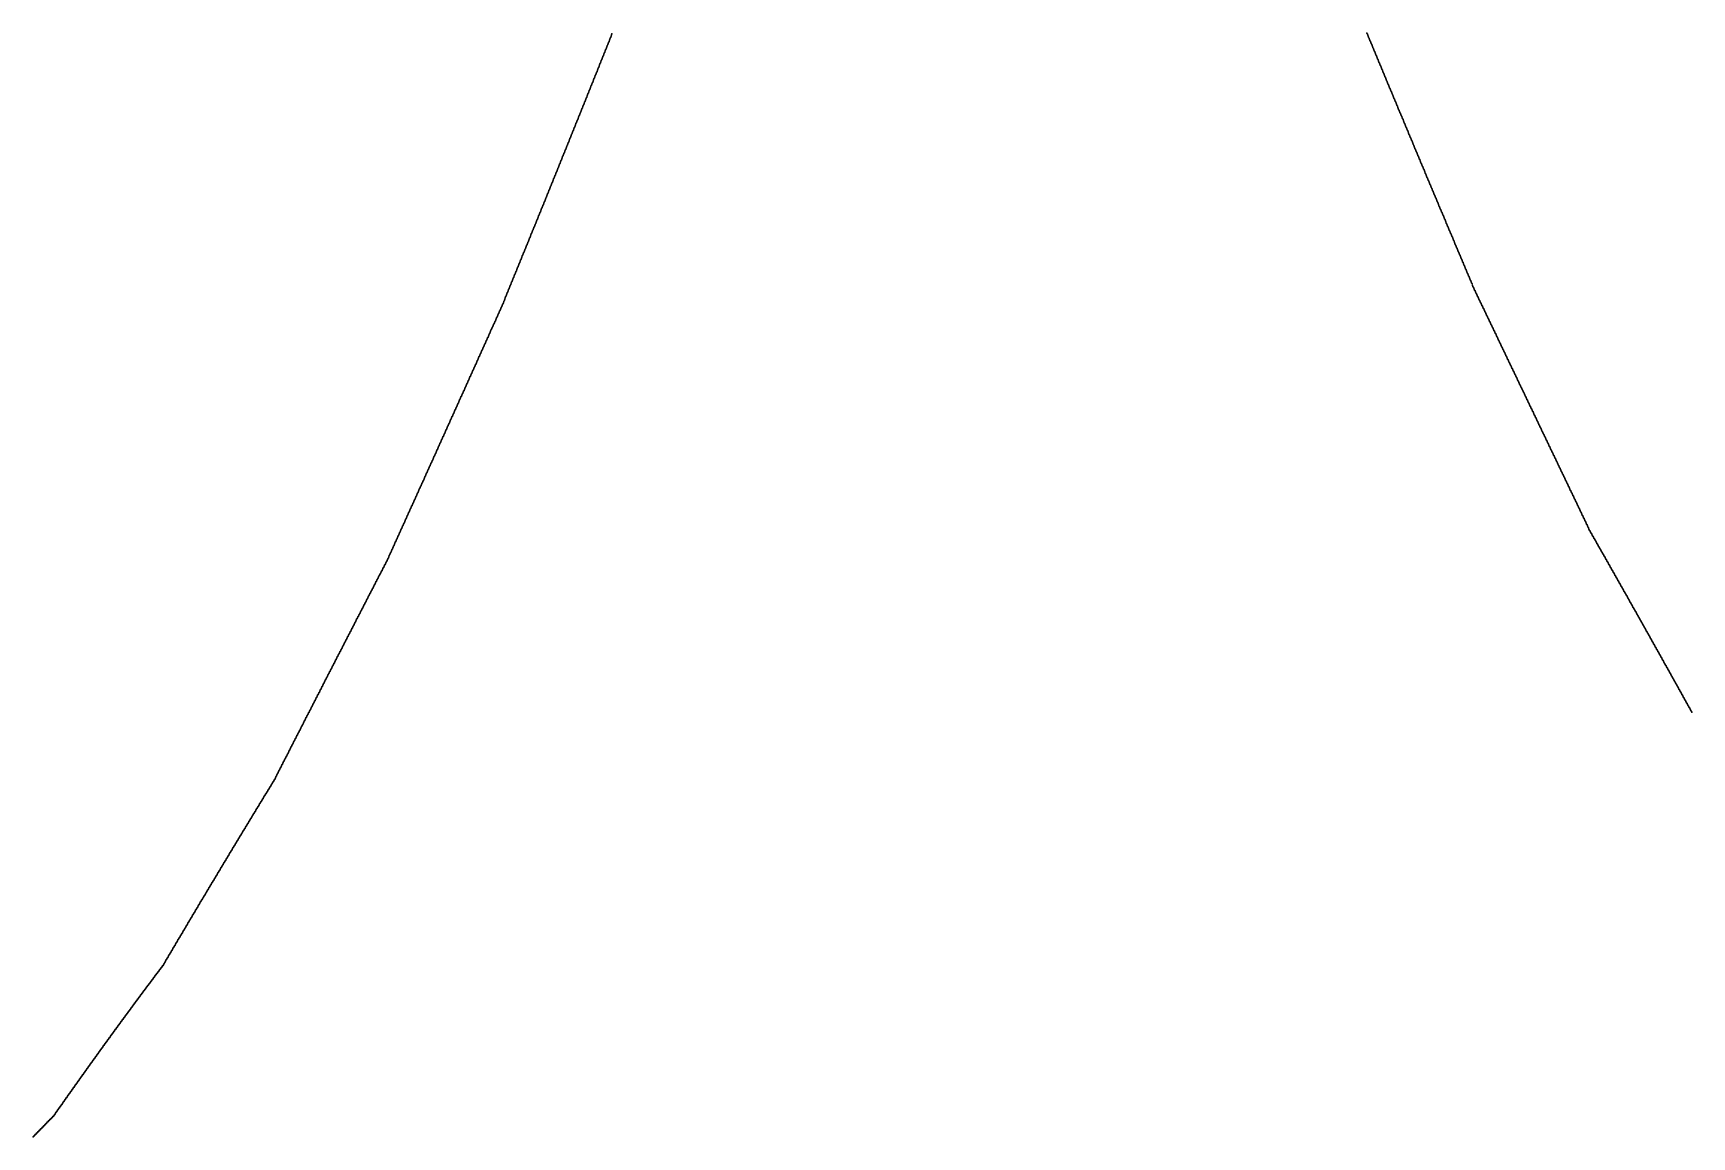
# Model space of a CAD drawing. Header units: metres. Extents: x 0 to 360, y 49 to 117.
# Drawn here: x 135.01 to 157.5, y 68.56 to 83.52 of the extents above; entities that cross this region are included whole.
import ezdxf

# ---------------------------------------------------------------- set-up
doc = ezdxf.new("R2010")
doc.units = ezdxf.units.M

msp = doc.modelspace()

# ---------------------------------------------------------------- linework, layer by layer
for p in [(142.84, 83.466), (142.846, 83.481), (142.851, 83.496), (142.857, 83.51), (153.096, 83.519), (153.102, 83.505), (153.107, 83.491), (153.113, 83.477), (153.119, 83.463), (142.747, 83.234), (142.753, 83.249), (142.758, 83.263), (142.764, 83.278), (142.77, 83.292), (142.776, 83.307), (142.782, 83.321), (142.787, 83.336), (142.793, 83.35), (142.799, 83.365), (142.805, 83.379), (142.811, 83.394), (142.817, 83.408), (142.822, 83.423), (142.828, 83.437), (142.834, 83.452), (153.125, 83.449), (153.131, 83.435), (153.137, 83.421), (153.142, 83.407), (153.148, 83.393), (153.154, 83.379), (153.16, 83.365), (153.166, 83.351), (153.171, 83.337), (153.177, 83.323), (153.183, 83.309), (153.189, 83.295), (153.195, 83.281), (153.201, 83.267), (153.206, 83.253), (153.212, 83.239), (142.659, 83.016), (142.665, 83.031), (142.671, 83.045), (142.677, 83.06), (142.683, 83.074), (142.689, 83.089), (142.694, 83.103), (142.7, 83.118), (142.706, 83.132), (142.712, 83.147), (142.718, 83.161), (142.723, 83.176), (142.729, 83.19), (142.735, 83.205), (142.741, 83.219), (153.218, 83.225), (153.224, 83.211), (153.23, 83.197), (153.235, 83.184), (153.241, 83.17), (153.247, 83.156), (153.253, 83.142), (153.259, 83.128), (153.265, 83.114), (153.27, 83.1), (153.276, 83.086), (153.282, 83.072), (153.288, 83.058), (153.294, 83.044), (153.299, 83.03), (153.305, 83.016), (142.566, 82.784), (142.572, 82.799), (142.578, 82.813), (142.584, 82.828), (142.59, 82.842), (142.595, 82.857), (142.601, 82.871), (142.607, 82.886), (142.613, 82.9), (142.619, 82.915), (142.625, 82.929), (142.63, 82.944), (142.636, 82.958), (142.642, 82.973), (142.648, 82.987), (142.654, 83.002), (153.311, 83.002), (153.317, 82.988), (153.323, 82.974), (153.329, 82.96), (153.334, 82.946), (153.34, 82.932), (153.346, 82.918), (153.352, 82.904), (153.358, 82.89), (153.363, 82.876), (153.369, 82.862), (153.375, 82.848), (153.381, 82.834), (153.387, 82.82), (153.393, 82.807), (153.398, 82.793), (142.479, 82.567), (142.485, 82.582), (142.491, 82.596), (142.497, 82.611), (142.502, 82.625), (142.508, 82.64), (142.514, 82.654), (142.52, 82.669), (142.526, 82.683), (142.531, 82.698), (142.537, 82.712), (142.543, 82.726), (142.549, 82.741), (142.555, 82.755), (142.561, 82.77), (153.404, 82.779), (153.41, 82.765), (153.416, 82.751), (153.422, 82.737), (153.427, 82.723), (153.433, 82.709), (153.439, 82.695), (153.445, 82.681), (153.451, 82.667), (153.457, 82.653), (153.462, 82.639), (153.468, 82.625), (153.474, 82.611), (153.48, 82.597), (153.486, 82.583), (153.491, 82.569), (142.386, 82.336), (142.392, 82.35), (142.398, 82.365), (142.403, 82.379), (142.409, 82.394), (142.415, 82.408), (142.421, 82.423), (142.427, 82.437), (142.433, 82.452), (142.438, 82.466), (142.444, 82.481), (142.45, 82.495), (142.456, 82.509), (142.462, 82.524), (142.467, 82.538), (142.473, 82.553), (153.497, 82.556), (153.503, 82.542), (153.509, 82.528), (153.515, 82.514), (153.521, 82.5), (153.526, 82.486), (153.532, 82.472), (153.538, 82.458), (153.544, 82.444), (153.55, 82.43), (153.555, 82.416), (153.561, 82.402), (153.567, 82.388), (153.573, 82.374), (153.579, 82.361), (153.585, 82.347), (153.59, 82.333), (142.299, 82.12), (142.304, 82.134), (142.31, 82.148), (142.316, 82.163), (142.322, 82.177), (142.328, 82.192), (142.334, 82.206), (142.339, 82.221), (142.345, 82.235), (142.351, 82.249), (142.357, 82.264), (142.363, 82.278), (142.368, 82.293), (142.374, 82.307), (142.38, 82.322), (153.596, 82.319), (153.602, 82.305), (153.608, 82.291), (153.614, 82.277), (153.619, 82.263), (153.625, 82.249), (153.631, 82.235), (153.637, 82.221), (153.643, 82.207), (153.649, 82.194), (153.654, 82.18), (153.66, 82.166), (153.666, 82.152), (153.672, 82.138), (153.678, 82.124), (153.683, 82.11), (142.206, 81.889), (142.211, 81.903), (142.217, 81.918), (142.223, 81.932), (142.229, 81.947), (142.235, 81.961), (142.24, 81.975), (142.246, 81.99), (142.252, 82.004), (142.258, 82.019), (142.264, 82.033), (142.27, 82.047), (142.275, 82.062), (142.281, 82.076), (142.287, 82.091), (142.293, 82.105), (153.689, 82.096), (153.695, 82.082), (153.701, 82.068), (153.707, 82.055), (153.713, 82.041), (153.718, 82.027), (153.724, 82.013), (153.73, 81.999), (153.736, 81.985), (153.742, 81.971), (153.747, 81.957), (153.753, 81.943), (153.759, 81.93), (153.765, 81.916), (153.771, 81.902), (153.777, 81.888), (142.112, 81.659), (142.118, 81.673), (142.124, 81.687), (142.13, 81.702), (142.136, 81.716), (142.142, 81.731), (142.147, 81.745), (142.153, 81.759), (142.159, 81.774), (142.165, 81.788), (142.171, 81.803), (142.176, 81.817), (142.182, 81.831), (142.188, 81.846), (142.194, 81.86), (142.2, 81.875), (153.782, 81.874), (153.788, 81.86), (153.794, 81.846), (153.8, 81.832), (153.806, 81.818), (153.812, 81.805), (153.817, 81.791), (153.823, 81.777), (153.829, 81.763), (153.835, 81.749), (153.841, 81.735), (153.846, 81.721), (153.852, 81.707), (153.858, 81.694), (153.864, 81.68), (153.87, 81.666), (142.025, 81.443), (142.031, 81.458), (142.037, 81.472), (142.043, 81.486), (142.048, 81.501), (142.054, 81.515), (142.06, 81.529), (142.066, 81.544), (142.072, 81.558), (142.078, 81.572), (142.083, 81.587), (142.089, 81.601), (142.095, 81.616), (142.101, 81.63), (142.107, 81.644), (153.876, 81.652), (153.881, 81.638), (153.887, 81.624), (153.893, 81.61), (153.899, 81.596), (153.905, 81.583), (153.91, 81.569), (153.916, 81.555), (153.922, 81.541), (153.928, 81.527), (153.934, 81.513), (153.94, 81.499), (153.945, 81.486), (153.951, 81.472), (153.957, 81.458), (153.963, 81.444), (141.932, 81.214), (141.938, 81.228), (141.944, 81.242), (141.95, 81.257), (141.955, 81.271), (141.961, 81.285), (141.967, 81.3), (141.973, 81.314), (141.979, 81.328), (141.984, 81.343), (141.99, 81.357), (141.996, 81.371), (142.002, 81.386), (142.008, 81.4), (142.014, 81.414), (142.019, 81.429), (153.969, 81.43), (153.974, 81.416), (153.98, 81.403), (153.986, 81.389), (153.992, 81.375), (153.998, 81.361), (154.004, 81.347), (154.009, 81.333), (154.015, 81.319), (154.021, 81.306), (154.027, 81.292), (154.033, 81.278), (154.038, 81.264), (154.044, 81.25), (154.05, 81.236), (154.056, 81.223), (154.062, 81.209), (141.839, 80.984), (141.845, 80.999), (141.851, 81.013), (141.856, 81.027), (141.862, 81.042), (141.868, 81.056), (141.874, 81.07), (141.88, 81.085), (141.886, 81.099), (141.891, 81.113), (141.897, 81.128), (141.903, 81.142), (141.909, 81.156), (141.915, 81.171), (141.92, 81.185), (141.926, 81.199), (154.068, 81.195), (154.073, 81.181), (154.079, 81.167), (154.085, 81.153), (154.091, 81.14), (154.097, 81.126), (154.102, 81.112), (154.108, 81.098), (154.114, 81.084), (154.12, 81.071), (154.126, 81.057), (154.132, 81.043), (154.137, 81.029), (154.143, 81.015), (154.149, 81.001), (154.155, 80.988), (141.752, 80.77), (141.758, 80.784), (141.763, 80.799), (141.769, 80.813), (141.775, 80.827), (141.781, 80.841), (141.787, 80.856), (141.792, 80.87), (141.798, 80.884), (141.804, 80.899), (141.81, 80.913), (141.816, 80.927), (141.822, 80.942), (141.827, 80.956), (141.833, 80.97), (154.161, 80.974), (154.166, 80.96), (154.172, 80.946), (154.178, 80.932), (154.184, 80.919), (154.19, 80.905), (154.196, 80.891), (154.201, 80.877), (154.207, 80.863), (154.213, 80.85), (154.219, 80.836), (154.225, 80.822), (154.23, 80.808), (154.236, 80.794), (154.242, 80.781), (154.248, 80.767), (141.659, 80.542), (141.664, 80.556), (141.67, 80.57), (141.676, 80.584), (141.682, 80.599), (141.688, 80.613), (141.693, 80.627), (141.699, 80.641), (141.705, 80.656), (141.711, 80.67), (141.717, 80.684), (141.723, 80.699), (141.728, 80.713), (141.734, 80.727), (141.74, 80.741), (141.746, 80.756), (154.254, 80.753), (154.26, 80.739), (154.265, 80.725), (154.271, 80.712), (154.277, 80.698), (154.283, 80.684), (154.289, 80.67), (154.294, 80.657), (154.3, 80.643), (154.306, 80.629), (154.312, 80.615), (154.318, 80.601), (154.324, 80.588), (154.329, 80.574), (154.335, 80.56), (154.341, 80.546), (154.347, 80.533), (141.565, 80.314), (141.571, 80.328), (141.577, 80.342), (141.583, 80.356), (141.589, 80.371), (141.595, 80.385), (141.6, 80.399), (141.606, 80.413), (141.612, 80.428), (141.618, 80.442), (141.624, 80.456), (141.629, 80.47), (141.635, 80.485), (141.641, 80.499), (141.647, 80.513), (141.653, 80.527), (154.353, 80.519), (154.359, 80.505), (154.364, 80.491), (154.37, 80.477), (154.376, 80.464), (154.382, 80.45), (154.388, 80.436), (154.393, 80.422), (154.399, 80.409), (154.405, 80.395), (154.411, 80.381), (154.417, 80.367), (154.423, 80.354), (154.428, 80.34), (154.434, 80.326), (154.44, 80.312), (141.472, 80.086), (141.478, 80.1), (141.484, 80.114), (141.49, 80.129), (141.496, 80.143), (141.501, 80.157), (141.507, 80.171), (141.513, 80.186), (141.519, 80.2), (141.525, 80.214), (141.531, 80.228), (141.536, 80.242), (141.542, 80.257), (141.548, 80.271), (141.554, 80.285), (141.56, 80.299), (154.446, 80.299), (154.452, 80.285), (154.457, 80.271), (154.463, 80.257), (154.469, 80.244), (154.475, 80.23), (154.481, 80.216), (154.487, 80.202), (154.492, 80.189), (154.498, 80.175), (154.504, 80.161), (154.51, 80.147), (154.516, 80.134), (154.521, 80.12), (154.527, 80.1), (154.533, 80.085), (141.385, 79.866), (141.391, 79.881), (141.397, 79.901), (141.403, 79.916), (141.408, 79.93), (141.414, 79.944), (141.42, 79.958), (141.426, 79.972), (141.432, 79.987), (141.437, 80.001), (141.443, 80.015), (141.449, 80.029), (141.455, 80.043), (141.461, 80.058), (141.467, 80.072), (154.539, 80.073), (154.545, 80.061), (154.551, 80.049), (154.556, 80.037), (154.562, 80.025), (154.568, 80.012), (154.574, 80), (154.58, 79.988), (154.585, 79.976), (154.591, 79.964), (154.597, 79.952), (154.603, 79.94), (154.609, 79.927), (154.615, 79.915), (154.62, 79.903), (154.626, 79.891), (154.632, 79.879), (154.638, 79.867), (141.28, 79.634), (141.286, 79.647), (141.292, 79.66), (141.298, 79.673), (141.304, 79.685), (141.309, 79.698), (141.315, 79.711), (141.321, 79.724), (141.327, 79.737), (141.333, 79.75), (141.339, 79.763), (141.344, 79.776), (141.35, 79.789), (141.356, 79.802), (141.362, 79.815), (141.368, 79.828), (141.373, 79.841), (141.379, 79.853), (154.644, 79.855), (154.649, 79.843), (154.655, 79.83), (154.661, 79.818), (154.667, 79.806), (154.673, 79.794), (154.679, 79.782), (154.684, 79.77), (154.69, 79.758), (154.696, 79.746), (154.702, 79.733), (154.708, 79.721), (154.713, 79.709), (154.719, 79.697), (154.725, 79.685), (154.731, 79.673), (154.737, 79.661), (154.743, 79.648), (154.748, 79.636), (141.181, 79.414), (141.187, 79.427), (141.193, 79.44), (141.199, 79.453), (141.205, 79.466), (141.21, 79.479), (141.216, 79.492), (141.222, 79.505), (141.228, 79.517), (141.234, 79.53), (141.24, 79.543), (141.245, 79.556), (141.251, 79.569), (141.257, 79.582), (141.263, 79.595), (141.269, 79.608), (141.275, 79.621), (154.754, 79.624), (154.76, 79.612), (154.766, 79.6), (154.772, 79.588), (154.777, 79.576), (154.783, 79.563), (154.789, 79.551), (154.795, 79.539), (154.801, 79.527), (154.807, 79.515), (154.812, 79.503), (154.818, 79.491), (154.824, 79.478), (154.83, 79.466), (154.836, 79.454), (154.842, 79.442), (154.847, 79.43), (154.853, 79.418), (141.082, 79.194), (141.088, 79.207), (141.094, 79.22), (141.1, 79.233), (141.106, 79.246), (141.112, 79.259), (141.117, 79.272), (141.123, 79.285), (141.129, 79.298), (141.135, 79.311), (141.141, 79.324), (141.146, 79.337), (141.152, 79.35), (141.158, 79.362), (141.164, 79.375), (141.17, 79.388), (141.176, 79.401), (154.859, 79.406), (154.865, 79.393), (154.871, 79.381), (154.876, 79.369), (154.882, 79.357), (154.888, 79.345), (154.894, 79.333), (154.9, 79.321), (154.906, 79.308), (154.911, 79.296), (154.917, 79.284), (154.923, 79.272), (154.929, 79.26), (154.935, 79.248), (154.94, 79.236), (154.946, 79.223), (154.952, 79.211), (154.958, 79.199), (154.964, 79.187), (140.978, 78.962), (140.984, 78.975), (140.989, 78.988), (140.995, 79.001), (141.001, 79.014), (141.007, 79.027), (141.013, 79.039), (141.018, 79.052), (141.024, 79.065), (141.03, 79.078), (141.036, 79.091), (141.042, 79.104), (141.048, 79.117), (141.053, 79.13), (141.059, 79.143), (141.065, 79.156), (141.071, 79.169), (141.077, 79.182), (154.97, 79.175), (154.975, 79.163), (154.981, 79.151), (154.987, 79.138), (154.993, 79.126), (154.999, 79.114), (155.004, 79.102), (155.01, 79.09), (155.016, 79.078), (155.022, 79.065), (155.028, 79.053), (155.034, 79.041), (155.039, 79.029), (155.045, 79.017), (155.051, 79.005), (155.057, 78.993), (155.063, 78.98), (155.068, 78.968), (140.879, 78.743), (140.885, 78.755), (140.89, 78.768), (140.896, 78.781), (140.902, 78.794), (140.908, 78.807), (140.914, 78.82), (140.92, 78.833), (140.925, 78.846), (140.931, 78.859), (140.937, 78.872), (140.943, 78.885), (140.949, 78.897), (140.954, 78.91), (140.96, 78.923), (140.966, 78.936), (140.972, 78.949), (155.074, 78.956), (155.08, 78.944), (155.086, 78.932), (155.092, 78.92), (155.098, 78.908), (155.103, 78.895), (155.109, 78.883), (155.115, 78.871), (155.121, 78.859), (155.127, 78.847), (155.133, 78.835), (155.138, 78.822), (155.144, 78.81), (155.15, 78.798), (155.156, 78.786), (155.162, 78.774), (155.167, 78.762), (155.173, 78.75), (155.179, 78.737), (140.774, 78.51), (140.78, 78.523), (140.786, 78.536), (140.791, 78.549), (140.797, 78.562), (140.803, 78.575), (140.809, 78.588), (140.815, 78.601), (140.821, 78.613), (140.826, 78.626), (140.832, 78.639), (140.838, 78.652), (140.844, 78.665), (140.85, 78.678), (140.855, 78.691), (140.861, 78.704), (140.867, 78.717), (140.873, 78.73), (155.185, 78.725), (155.191, 78.713), (155.197, 78.701), (155.202, 78.689), (155.208, 78.677), (155.214, 78.664), (155.22, 78.652), (155.226, 78.64), (155.231, 78.628), (155.237, 78.616), (155.243, 78.604), (155.249, 78.591), (155.255, 78.579), (155.261, 78.567), (155.266, 78.555), (155.272, 78.543), (155.278, 78.531), (155.284, 78.519), (140.675, 78.291), (140.681, 78.304), (140.687, 78.317), (140.693, 78.33), (140.698, 78.342), (140.704, 78.355), (140.71, 78.368), (140.716, 78.381), (140.722, 78.394), (140.727, 78.407), (140.733, 78.42), (140.739, 78.433), (140.745, 78.446), (140.751, 78.459), (140.757, 78.471), (140.762, 78.484), (140.768, 78.497), (155.29, 78.506), (155.295, 78.494), (155.301, 78.482), (155.307, 78.47), (155.313, 78.458), (155.319, 78.446), (155.325, 78.433), (155.33, 78.421), (155.336, 78.409), (155.342, 78.397), (155.348, 78.385), (155.354, 78.373), (155.36, 78.361), (155.365, 78.348), (155.371, 78.336), (155.377, 78.324), (155.383, 78.312), (155.389, 78.3), (155.394, 78.288), (140.57, 78.059), (140.576, 78.072), (140.582, 78.085), (140.588, 78.097), (140.594, 78.11), (140.599, 78.123), (140.605, 78.136), (140.611, 78.149), (140.617, 78.162), (140.623, 78.175), (140.628, 78.188), (140.634, 78.201), (140.64, 78.214), (140.646, 78.226), (140.652, 78.239), (140.658, 78.252), (140.663, 78.265), (140.669, 78.278), (155.4, 78.275), (155.406, 78.263), (155.412, 78.251), (155.418, 78.239), (155.424, 78.227), (155.429, 78.215), (155.435, 78.202), (155.441, 78.19), (155.447, 78.178), (155.453, 78.166), (155.458, 78.154), (155.464, 78.142), (155.47, 78.13), (155.476, 78.117), (155.482, 78.105), (155.488, 78.093), (155.493, 78.081), (155.499, 78.069), (140.471, 77.84), (140.477, 77.853), (140.483, 77.865), (140.489, 77.878), (140.495, 77.891), (140.5, 77.904), (140.506, 77.917), (140.512, 77.93), (140.518, 77.943), (140.524, 77.956), (140.53, 77.969), (140.535, 77.981), (140.541, 77.994), (140.547, 78.007), (140.553, 78.02), (140.559, 78.033), (140.564, 78.046), (155.505, 78.057), (155.511, 78.044), (155.517, 78.032), (155.522, 78.02), (155.528, 78.008), (155.534, 77.996), (155.54, 77.984), (155.546, 77.971), (155.552, 77.959), (155.557, 77.947), (155.563, 77.935), (155.569, 77.923), (155.575, 77.911), (155.581, 77.899), (155.587, 77.886), (155.592, 77.874), (155.598, 77.862), (155.604, 77.85), (155.61, 77.838), (140.367, 77.608), (140.372, 77.621), (140.378, 77.634), (140.384, 77.647), (140.39, 77.659), (140.396, 77.672), (140.401, 77.685), (140.407, 77.698), (140.413, 77.711), (140.419, 77.724), (140.425, 77.737), (140.431, 77.75), (140.436, 77.762), (140.442, 77.775), (140.448, 77.788), (140.454, 77.801), (140.46, 77.814), (140.466, 77.827), (155.616, 77.826), (155.621, 77.813), (155.627, 77.801), (155.633, 77.789), (155.639, 77.777), (155.645, 77.765), (155.651, 77.753), (155.656, 77.74), (155.662, 77.728), (155.668, 77.716), (155.674, 77.704), (155.68, 77.692), (155.685, 77.68), (155.691, 77.668), (155.697, 77.655), (155.703, 77.643), (155.709, 77.631), (155.715, 77.619), (140.268, 77.389), (140.273, 77.402), (140.279, 77.415), (140.285, 77.428), (140.291, 77.441), (140.297, 77.453), (140.303, 77.466), (140.308, 77.479), (140.314, 77.492), (140.32, 77.505), (140.326, 77.518), (140.332, 77.531), (140.337, 77.544), (140.343, 77.556), (140.349, 77.569), (140.355, 77.582), (140.361, 77.595), (155.72, 77.607), (155.726, 77.595), (155.732, 77.582), (155.738, 77.57), (155.744, 77.558), (155.75, 77.546), (155.755, 77.534), (155.761, 77.522), (155.767, 77.51), (155.773, 77.497), (155.779, 77.485), (155.784, 77.473), (155.79, 77.461), (155.796, 77.449), (155.802, 77.437), (155.808, 77.424), (155.814, 77.412), (155.819, 77.4), (155.825, 77.388), (140.169, 77.171), (140.174, 77.183), (140.18, 77.196), (140.186, 77.209), (140.192, 77.222), (140.198, 77.235), (140.204, 77.248), (140.209, 77.261), (140.215, 77.273), (140.221, 77.286), (140.227, 77.299), (140.233, 77.312), (140.238, 77.325), (140.244, 77.338), (140.25, 77.351), (140.256, 77.363), (140.262, 77.376), (155.831, 77.376), (155.837, 77.364), (155.843, 77.352), (155.848, 77.339), (155.854, 77.327), (155.86, 77.315), (155.866, 77.303), (155.872, 77.291), (155.878, 77.279), (155.883, 77.267), (155.889, 77.254), (155.895, 77.242), (155.901, 77.23), (155.907, 77.218), (155.912, 77.206), (155.918, 77.194), (155.924, 77.181), (155.93, 77.169), (140.064, 76.939), (140.07, 76.952), (140.076, 76.965), (140.081, 76.978), (140.087, 76.991), (140.093, 77.004), (140.099, 77.016), (140.105, 77.029), (140.11, 77.042), (140.116, 77.055), (140.122, 77.068), (140.128, 77.081), (140.134, 77.093), (140.14, 77.106), (140.145, 77.119), (140.151, 77.132), (140.157, 77.145), (140.163, 77.158), (155.936, 77.157), (155.942, 77.145), (155.947, 77.133), (155.953, 77.121), (155.959, 77.109), (155.965, 77.096), (155.971, 77.084), (155.977, 77.072), (155.982, 77.06), (155.988, 77.048), (155.994, 77.036), (156, 77.024), (156.006, 77.011), (156.011, 76.999), (156.017, 76.987), (156.023, 76.975), (156.029, 76.963), (156.035, 76.951), (156.041, 76.939), (139.959, 76.708), (139.965, 76.721), (139.971, 76.734), (139.977, 76.747), (139.982, 76.76), (139.988, 76.772), (139.994, 76.785), (140, 76.798), (140.006, 76.811), (140.011, 76.824), (140.017, 76.837), (140.023, 76.849), (140.029, 76.862), (140.035, 76.875), (140.041, 76.888), (140.046, 76.901), (140.052, 76.914), (140.058, 76.926), (156.046, 76.926), (156.052, 76.914), (156.058, 76.902), (156.064, 76.89), (156.07, 76.878), (156.075, 76.866), (156.081, 76.854), (156.087, 76.841), (156.093, 76.829), (156.099, 76.814), (156.105, 76.798), (156.11, 76.788), (156.116, 76.778), (156.122, 76.768), (156.128, 76.757), (156.134, 76.747), (156.14, 76.737), (156.145, 76.727), (156.151, 76.717), (139.86, 76.49), (139.866, 76.503), (139.872, 76.516), (139.878, 76.529), (139.883, 76.541), (139.889, 76.554), (139.895, 76.567), (139.901, 76.58), (139.907, 76.593), (139.913, 76.606), (139.918, 76.618), (139.924, 76.631), (139.93, 76.644), (139.936, 76.657), (139.942, 76.67), (139.947, 76.683), (139.953, 76.695), (156.157, 76.706), (156.163, 76.696), (156.169, 76.686), (156.174, 76.676), (156.18, 76.665), (156.186, 76.655), (156.192, 76.645), (156.198, 76.635), (156.204, 76.625), (156.209, 76.614), (156.215, 76.604), (156.221, 76.594), (156.227, 76.584), (156.233, 76.574), (156.238, 76.563), (156.244, 76.553), (156.25, 76.543), (156.256, 76.533), (156.262, 76.522), (156.268, 76.512), (156.273, 76.502), (156.279, 76.492), (139.75, 76.261), (139.755, 76.272), (139.761, 76.283), (139.767, 76.294), (139.773, 76.306), (139.779, 76.317), (139.784, 76.328), (139.79, 76.339), (139.796, 76.35), (139.802, 76.362), (139.808, 76.373), (139.814, 76.384), (139.819, 76.395), (139.825, 76.407), (139.831, 76.423), (139.837, 76.439), (139.843, 76.452), (139.848, 76.465), (139.854, 76.477), (156.285, 76.481), (156.291, 76.471), (156.297, 76.461), (156.303, 76.451), (156.308, 76.441), (156.314, 76.43), (156.32, 76.42), (156.326, 76.41), (156.332, 76.4), (156.337, 76.389), (156.343, 76.379), (156.349, 76.369), (156.355, 76.359), (156.361, 76.348), (156.367, 76.338), (156.372, 76.328), (156.378, 76.318), (156.384, 76.307), (156.39, 76.297), (156.396, 76.287), (156.401, 76.276), (156.407, 76.266), (139.633, 76.036), (139.639, 76.047), (139.645, 76.058), (139.651, 76.069), (139.656, 76.081), (139.662, 76.092), (139.668, 76.103), (139.674, 76.114), (139.68, 76.126), (139.685, 76.137), (139.691, 76.148), (139.697, 76.159), (139.703, 76.171), (139.709, 76.182), (139.715, 76.193), (139.72, 76.204), (139.726, 76.216), (139.732, 76.227), (139.738, 76.238), (139.744, 76.249), (156.413, 76.256), (156.419, 76.246), (156.425, 76.235), (156.431, 76.225), (156.436, 76.215), (156.442, 76.205), (156.448, 76.194), (156.454, 76.184), (156.46, 76.174), (156.466, 76.164), (156.471, 76.153), (156.477, 76.143), (156.483, 76.133), (156.489, 76.122), (156.495, 76.112), (156.5, 76.102), (156.506, 76.092), (156.512, 76.081), (156.518, 76.071), (156.524, 76.061), (156.53, 76.05), (156.535, 76.04), (139.517, 75.81), (139.522, 75.822), (139.528, 75.833), (139.534, 75.844), (139.54, 75.855), (139.546, 75.867), (139.552, 75.878), (139.557, 75.889), (139.563, 75.901), (139.569, 75.912), (139.575, 75.923), (139.581, 75.934), (139.587, 75.946), (139.592, 75.957), (139.598, 75.968), (139.604, 75.979), (139.61, 75.991), (139.616, 76.002), (139.621, 76.013), (139.627, 76.024), (156.541, 76.03), (156.547, 76.019), (156.553, 76.009), (156.559, 75.999), (156.565, 75.989), (156.57, 75.978), (156.576, 75.968), (156.582, 75.958), (156.588, 75.947), (156.594, 75.937), (156.599, 75.927), (156.605, 75.916), (156.611, 75.906), (156.617, 75.896), (156.623, 75.886), (156.629, 75.875), (156.634, 75.865), (156.64, 75.855), (156.646, 75.844), (156.652, 75.834), (156.658, 75.824), (156.663, 75.813), (139.4, 75.585), (139.406, 75.596), (139.412, 75.607), (139.418, 75.619), (139.424, 75.63), (139.429, 75.641), (139.435, 75.653), (139.441, 75.664), (139.447, 75.675), (139.453, 75.686), (139.458, 75.698), (139.464, 75.709), (139.47, 75.72), (139.476, 75.731), (139.482, 75.743), (139.488, 75.754), (139.493, 75.765), (139.499, 75.777), (139.505, 75.788), (139.511, 75.799), (156.669, 75.803), (156.675, 75.793), (156.681, 75.782), (156.687, 75.772), (156.693, 75.762), (156.698, 75.751), (156.704, 75.741), (156.71, 75.731), (156.716, 75.72), (156.722, 75.71), (156.728, 75.7), (156.733, 75.689), (156.739, 75.679), (156.745, 75.669), (156.751, 75.658), (156.757, 75.648), (156.762, 75.638), (156.768, 75.627), (156.774, 75.617), (156.78, 75.607), (156.786, 75.596), (156.792, 75.586), (139.284, 75.359), (139.29, 75.37), (139.295, 75.382), (139.301, 75.393), (139.307, 75.404), (139.313, 75.415), (139.319, 75.427), (139.325, 75.438), (139.33, 75.449), (139.336, 75.461), (139.342, 75.472), (139.348, 75.483), (139.354, 75.494), (139.359, 75.506), (139.365, 75.517), (139.371, 75.528), (139.377, 75.54), (139.383, 75.551), (139.389, 75.562), (139.394, 75.574), (156.797, 75.576), (156.803, 75.565), (156.809, 75.555), (156.815, 75.544), (156.821, 75.534), (156.827, 75.524), (156.832, 75.513), (156.838, 75.503), (156.844, 75.493), (156.85, 75.482), (156.856, 75.472), (156.861, 75.462), (156.867, 75.451), (156.873, 75.441), (156.879, 75.431), (156.885, 75.42), (156.891, 75.41), (156.896, 75.399), (156.902, 75.389), (156.908, 75.379), (156.914, 75.368), (139.173, 75.144), (139.179, 75.155), (139.185, 75.167), (139.191, 75.178), (139.196, 75.189), (139.202, 75.201), (139.208, 75.212), (139.214, 75.223), (139.22, 75.235), (139.226, 75.246), (139.231, 75.257), (139.237, 75.268), (139.243, 75.28), (139.249, 75.291), (139.255, 75.302), (139.26, 75.314), (139.266, 75.325), (139.272, 75.336), (139.278, 75.348), (156.92, 75.358), (156.926, 75.348), (156.931, 75.337), (156.937, 75.327), (156.943, 75.316), (156.949, 75.306), (156.955, 75.296), (156.96, 75.285), (156.966, 75.275), (156.972, 75.265), (156.978, 75.254), (156.984, 75.244), (156.99, 75.233), (156.995, 75.223), (157.001, 75.213), (157.007, 75.202), (157.013, 75.192), (157.019, 75.181), (157.025, 75.171), (157.03, 75.161), (157.036, 75.15), (157.042, 75.14), (139.057, 74.918), (139.063, 74.929), (139.068, 74.94), (139.074, 74.952), (139.08, 74.963), (139.086, 74.974), (139.092, 74.986), (139.097, 74.997), (139.103, 75.008), (139.109, 75.02), (139.115, 75.031), (139.121, 75.042), (139.127, 75.054), (139.132, 75.065), (139.138, 75.076), (139.144, 75.087), (139.15, 75.099), (139.156, 75.11), (139.162, 75.121), (139.167, 75.133), (157.048, 75.129), (157.054, 75.119), (157.059, 75.109), (157.065, 75.098), (157.071, 75.088), (157.077, 75.077), (157.083, 75.067), (157.089, 75.057), (157.094, 75.046), (157.1, 75.036), (157.106, 75.025), (157.112, 75.015), (157.118, 75.005), (157.123, 74.994), (157.129, 74.984), (157.135, 74.973), (157.141, 74.963), (157.147, 74.953), (157.153, 74.942), (157.158, 74.932), (157.164, 74.921), (157.17, 74.911), (138.94, 74.691), (138.946, 74.702), (138.952, 74.714), (138.958, 74.725), (138.964, 74.736), (138.969, 74.748), (138.975, 74.759), (138.981, 74.77), (138.987, 74.782), (138.993, 74.793), (138.998, 74.804), (139.004, 74.816), (139.01, 74.827), (139.016, 74.838), (139.022, 74.85), (139.028, 74.861), (139.033, 74.872), (139.039, 74.884), (139.045, 74.895), (139.051, 74.906), (157.176, 74.9), (157.182, 74.89), (157.188, 74.88), (157.193, 74.869), (157.199, 74.859), (157.205, 74.848), (157.211, 74.838), (157.217, 74.827), (157.222, 74.817), (157.228, 74.807), (157.234, 74.796), (157.24, 74.786), (157.246, 74.775), (157.252, 74.765), (157.257, 74.754), (157.263, 74.744), (157.269, 74.734), (157.275, 74.723), (157.281, 74.713), (157.287, 74.702), (157.292, 74.692), (138.824, 74.464), (138.83, 74.475), (138.835, 74.487), (138.841, 74.498), (138.847, 74.51), (138.853, 74.521), (138.859, 74.532), (138.865, 74.544), (138.87, 74.555), (138.876, 74.566), (138.882, 74.578), (138.888, 74.589), (138.894, 74.6), (138.899, 74.612), (138.905, 74.623), (138.911, 74.634), (138.917, 74.646), (138.923, 74.657), (138.929, 74.668), (138.934, 74.68), (157.298, 74.681), (157.304, 74.671), (157.31, 74.661), (157.316, 74.65), (157.321, 74.64), (157.327, 74.629), (157.333, 74.619), (157.339, 74.608), (157.345, 74.598), (157.351, 74.587), (157.356, 74.577), (157.362, 74.567), (157.368, 74.556), (157.374, 74.546), (157.38, 74.535), (157.386, 74.525), (157.391, 74.514), (157.397, 74.504), (157.403, 74.493), (157.409, 74.483), (157.415, 74.472), (157.42, 74.462), (138.707, 74.237), (138.713, 74.248), (138.719, 74.26), (138.725, 74.271), (138.731, 74.283), (138.736, 74.294), (138.742, 74.305), (138.748, 74.317), (138.754, 74.328), (138.76, 74.339), (138.766, 74.351), (138.771, 74.362), (138.777, 74.373), (138.783, 74.385), (138.789, 74.396), (138.795, 74.407), (138.8, 74.419), (138.806, 74.43), (138.812, 74.441), (138.818, 74.453), (157.426, 74.452), (157.432, 74.441), (157.438, 74.431), (157.444, 74.42), (157.45, 74.41), (157.455, 74.399), (157.461, 74.389), (157.467, 74.378), (157.473, 74.368), (157.479, 74.357), (157.485, 74.347), (157.49, 74.336), (157.496, 74.326), (157.502, 74.315), (138.591, 74.01), (138.597, 74.021), (138.602, 74.033), (138.608, 74.044), (138.614, 74.055), (138.62, 74.067), (138.626, 74.078), (138.632, 74.089), (138.637, 74.101), (138.643, 74.112), (138.649, 74.124), (138.655, 74.135), (138.661, 74.146), (138.667, 74.158), (138.672, 74.169), (138.678, 74.18), (138.684, 74.192), (138.69, 74.203), (138.696, 74.214), (138.701, 74.226), (138.48, 73.794), (138.486, 73.805), (138.492, 73.817), (138.498, 73.828), (138.503, 73.839), (138.509, 73.851), (138.515, 73.862), (138.521, 73.874), (138.527, 73.885), (138.533, 73.896), (138.538, 73.908), (138.544, 73.919), (138.55, 73.93), (138.556, 73.942), (138.562, 73.953), (138.568, 73.964), (138.573, 73.976), (138.579, 73.987), (138.585, 73.999), (138.364, 73.566), (138.37, 73.578), (138.375, 73.589), (138.381, 73.601), (138.387, 73.612), (138.393, 73.623), (138.399, 73.635), (138.404, 73.646), (138.41, 73.657), (138.416, 73.669), (138.422, 73.68), (138.428, 73.692), (138.434, 73.703), (138.439, 73.714), (138.445, 73.726), (138.451, 73.737), (138.457, 73.748), (138.463, 73.76), (138.469, 73.771), (138.474, 73.783), (138.241, 73.337), (138.247, 73.347), (138.253, 73.356), (138.259, 73.366), (138.265, 73.375), (138.271, 73.385), (138.276, 73.394), (138.282, 73.404), (138.288, 73.413), (138.294, 73.425), (138.3, 73.441), (138.305, 73.453), (138.311, 73.464), (138.317, 73.475), (138.323, 73.487), (138.329, 73.498), (138.335, 73.51), (138.34, 73.521), (138.346, 73.532), (138.352, 73.544), (138.358, 73.555), (138.102, 73.109), (138.107, 73.119), (138.113, 73.128), (138.119, 73.138), (138.125, 73.147), (138.131, 73.157), (138.137, 73.166), (138.142, 73.176), (138.148, 73.185), (138.154, 73.195), (138.16, 73.204), (138.166, 73.214), (138.172, 73.223), (138.177, 73.233), (138.183, 73.242), (138.189, 73.252), (138.195, 73.261), (138.201, 73.271), (138.206, 73.281), (138.212, 73.29), (138.218, 73.3), (138.224, 73.309), (138.23, 73.319), (138.236, 73.328), (137.968, 72.889), (137.974, 72.899), (137.979, 72.908), (137.985, 72.918), (137.991, 72.928), (137.997, 72.937), (138.003, 72.947), (138.008, 72.956), (138.014, 72.966), (138.02, 72.975), (138.026, 72.985), (138.032, 72.995), (138.038, 73.004), (138.043, 73.014), (138.049, 73.023), (138.055, 73.033), (138.061, 73.042), (138.067, 73.052), (138.073, 73.061), (138.078, 73.071), (138.084, 73.081), (138.09, 73.09), (138.096, 73.1), (137.834, 72.668), (137.84, 72.678), (137.845, 72.688), (137.851, 72.697), (137.857, 72.707), (137.863, 72.717), (137.869, 72.726), (137.874, 72.736), (137.88, 72.745), (137.886, 72.755), (137.892, 72.765), (137.898, 72.774), (137.904, 72.784), (137.909, 72.793), (137.915, 72.803), (137.921, 72.813), (137.927, 72.822), (137.933, 72.832), (137.939, 72.841), (137.944, 72.851), (137.95, 72.861), (137.956, 72.87), (137.962, 72.88), (137.694, 72.437), (137.7, 72.447), (137.706, 72.456), (137.711, 72.466), (137.717, 72.476), (137.723, 72.485), (137.729, 72.495), (137.735, 72.505), (137.741, 72.514), (137.746, 72.524), (137.752, 72.534), (137.758, 72.543), (137.764, 72.553), (137.77, 72.563), (137.775, 72.572), (137.781, 72.582), (137.787, 72.591), (137.793, 72.601), (137.799, 72.611), (137.805, 72.62), (137.81, 72.63), (137.816, 72.64), (137.822, 72.649), (137.828, 72.659), (137.56, 72.215), (137.566, 72.224), (137.572, 72.234), (137.577, 72.244), (137.583, 72.253), (137.589, 72.263), (137.595, 72.273), (137.601, 72.282), (137.607, 72.292), (137.612, 72.302), (137.618, 72.311), (137.624, 72.321), (137.63, 72.331), (137.636, 72.34), (137.641, 72.35), (137.647, 72.36), (137.653, 72.369), (137.659, 72.379), (137.665, 72.389), (137.671, 72.398), (137.676, 72.408), (137.682, 72.418), (137.688, 72.427), (137.426, 71.991), (137.432, 72.001), (137.438, 72.011), (137.443, 72.02), (137.449, 72.03), (137.455, 72.04), (137.461, 72.049), (137.467, 72.059), (137.473, 72.069), (137.478, 72.079), (137.484, 72.088), (137.49, 72.098), (137.496, 72.108), (137.502, 72.117), (137.507, 72.127), (137.513, 72.137), (137.519, 72.147), (137.525, 72.156), (137.531, 72.166), (137.537, 72.176), (137.542, 72.185), (137.548, 72.195), (137.554, 72.205), (137.292, 71.767), (137.298, 71.777), (137.304, 71.786), (137.309, 71.796), (137.315, 71.806), (137.321, 71.816), (137.327, 71.825), (137.333, 71.835), (137.339, 71.845), (137.344, 71.855), (137.35, 71.864), (137.356, 71.874), (137.362, 71.884), (137.368, 71.894), (137.373, 71.903), (137.379, 71.913), (137.385, 71.923), (137.391, 71.933), (137.397, 71.942), (137.403, 71.952), (137.408, 71.962), (137.414, 71.972), (137.42, 71.981), (137.158, 71.542), (137.164, 71.552), (137.17, 71.562), (137.175, 71.571), (137.181, 71.581), (137.187, 71.591), (137.193, 71.601), (137.199, 71.61), (137.205, 71.62), (137.21, 71.63), (137.216, 71.64), (137.222, 71.65), (137.228, 71.659), (137.234, 71.669), (137.239, 71.679), (137.245, 71.689), (137.251, 71.698), (137.257, 71.708), (137.263, 71.718), (137.269, 71.728), (137.274, 71.738), (137.28, 71.747), (137.286, 71.757), (137.024, 71.316), (137.03, 71.326), (137.036, 71.336), (137.041, 71.346), (137.047, 71.356), (137.053, 71.365), (137.059, 71.375), (137.065, 71.385), (137.071, 71.395), (137.076, 71.405), (137.082, 71.414), (137.088, 71.424), (137.094, 71.434), (137.1, 71.444), (137.105, 71.454), (137.111, 71.463), (137.117, 71.473), (137.123, 71.483), (137.129, 71.493), (137.135, 71.503), (137.14, 71.513), (137.146, 71.522), (137.152, 71.532), (136.89, 71.09), (136.896, 71.1), (136.902, 71.11), (136.907, 71.119), (136.913, 71.129), (136.919, 71.139), (136.925, 71.149), (136.931, 71.159), (136.936, 71.169), (136.942, 71.179), (136.948, 71.188), (136.954, 71.198), (136.96, 71.208), (136.966, 71.218), (136.971, 71.228), (136.977, 71.238), (136.983, 71.247), (136.989, 71.257), (136.995, 71.267), (137.001, 71.277), (137.006, 71.287), (137.012, 71.297), (137.018, 71.306), (136.75, 70.86), (136.756, 70.867), (136.762, 70.875), (136.768, 70.883), (136.773, 70.89), (136.779, 70.898), (136.785, 70.908), (136.791, 70.922), (136.797, 70.932), (136.802, 70.942), (136.808, 70.952), (136.814, 70.962), (136.82, 70.972), (136.826, 70.981), (136.832, 70.991), (136.837, 71.001), (136.843, 71.011), (136.849, 71.021), (136.855, 71.031), (136.861, 71.041), (136.867, 71.05), (136.872, 71.06), (136.878, 71.07), (136.884, 71.08), (136.581, 70.635), (136.587, 70.643), (136.593, 70.651), (136.599, 70.658), (136.604, 70.666), (136.61, 70.674), (136.616, 70.682), (136.622, 70.689), (136.628, 70.697), (136.633, 70.705), (136.639, 70.713), (136.645, 70.72), (136.651, 70.728), (136.657, 70.736), (136.663, 70.744), (136.668, 70.751), (136.674, 70.759), (136.68, 70.767), (136.686, 70.775), (136.692, 70.782), (136.698, 70.79), (136.703, 70.798), (136.709, 70.806), (136.715, 70.813), (136.721, 70.821), (136.727, 70.829), (136.733, 70.836), (136.738, 70.844), (136.744, 70.852), (136.418, 70.416), (136.424, 70.424), (136.43, 70.432), (136.435, 70.44), (136.441, 70.448), (136.447, 70.455), (136.453, 70.463), (136.459, 70.471), (136.464, 70.479), (136.47, 70.487), (136.476, 70.495), (136.482, 70.502), (136.488, 70.51), (136.494, 70.518), (136.499, 70.526), (136.505, 70.534), (136.511, 70.541), (136.517, 70.549), (136.523, 70.557), (136.529, 70.565), (136.534, 70.573), (136.54, 70.581), (136.546, 70.588), (136.552, 70.596), (136.558, 70.604), (136.564, 70.612), (136.569, 70.619), (136.575, 70.627), (136.249, 70.187), (136.255, 70.195), (136.26, 70.203), (136.266, 70.211), (136.272, 70.219), (136.278, 70.227), (136.284, 70.235), (136.29, 70.243), (136.295, 70.251), (136.301, 70.258), (136.307, 70.266), (136.313, 70.274), (136.319, 70.282), (136.325, 70.29), (136.33, 70.298), (136.336, 70.306), (136.342, 70.314), (136.348, 70.322), (136.354, 70.33), (136.36, 70.337), (136.365, 70.345), (136.371, 70.353), (136.377, 70.361), (136.383, 70.369), (136.389, 70.377), (136.395, 70.385), (136.4, 70.393), (136.406, 70.4), (136.412, 70.408), (136.086, 69.964), (136.091, 69.972), (136.097, 69.98), (136.103, 69.988), (136.109, 69.996), (136.115, 70.004), (136.121, 70.012), (136.126, 70.02), (136.132, 70.028), (136.138, 70.036), (136.144, 70.044), (136.15, 70.052), (136.156, 70.06), (136.161, 70.068), (136.167, 70.076), (136.173, 70.084), (136.179, 70.092), (136.185, 70.1), (136.191, 70.108), (136.196, 70.116), (136.202, 70.124), (136.208, 70.132), (136.214, 70.14), (136.22, 70.148), (136.226, 70.155), (136.231, 70.163), (136.237, 70.171), (136.243, 70.179), (135.922, 69.739), (135.928, 69.747), (135.934, 69.755), (135.94, 69.763), (135.946, 69.771), (135.952, 69.779), (135.957, 69.787), (135.963, 69.796), (135.969, 69.804), (135.975, 69.812), (135.981, 69.82), (135.987, 69.828), (135.992, 69.836), (135.998, 69.844), (136.004, 69.852), (136.01, 69.86), (136.016, 69.868), (136.021, 69.876), (136.027, 69.884), (136.033, 69.892), (136.039, 69.9), (136.045, 69.908), (136.051, 69.916), (136.056, 69.924), (136.062, 69.932), (136.068, 69.94), (136.074, 69.948), (136.08, 69.956), (135.759, 69.512), (135.765, 69.52), (135.771, 69.528), (135.777, 69.537), (135.782, 69.545), (135.788, 69.553), (135.794, 69.561), (135.8, 69.569), (135.806, 69.577), (135.812, 69.585), (135.817, 69.593), (135.823, 69.602), (135.829, 69.61), (135.835, 69.618), (135.841, 69.626), (135.847, 69.634), (135.852, 69.642), (135.858, 69.65), (135.864, 69.658), (135.87, 69.666), (135.876, 69.674), (135.882, 69.683), (135.887, 69.691), (135.893, 69.699), (135.899, 69.707), (135.905, 69.715), (135.911, 69.723), (135.917, 69.731), (135.602, 69.292), (135.608, 69.3), (135.613, 69.308), (135.619, 69.316), (135.625, 69.324), (135.631, 69.333), (135.637, 69.341), (135.643, 69.349), (135.648, 69.357), (135.654, 69.365), (135.66, 69.374), (135.666, 69.382), (135.672, 69.39), (135.678, 69.398), (135.683, 69.406), (135.689, 69.414), (135.695, 69.423), (135.701, 69.431), (135.707, 69.439), (135.713, 69.447), (135.718, 69.455), (135.724, 69.463), (135.73, 69.472), (135.736, 69.48), (135.742, 69.488), (135.747, 69.496), (135.753, 69.504), (135.438, 69.061), (135.444, 69.07), (135.45, 69.078), (135.456, 69.086), (135.462, 69.094), (135.468, 69.103), (135.473, 69.111), (135.479, 69.119), (135.485, 69.127), (135.491, 69.136), (135.497, 69.144), (135.503, 69.152), (135.508, 69.16), (135.514, 69.169), (135.52, 69.177), (135.526, 69.185), (135.532, 69.193), (135.538, 69.201), (135.543, 69.21), (135.549, 69.218), (135.555, 69.226), (135.561, 69.234), (135.567, 69.243), (135.573, 69.251), (135.578, 69.259), (135.584, 69.267), (135.59, 69.275), (135.596, 69.284), (135.281, 68.839), (135.287, 68.845), (135.293, 68.851), (135.299, 68.86), (135.304, 68.871), (135.31, 68.879), (135.316, 68.887), (135.322, 68.896), (135.328, 68.904), (135.334, 68.912), (135.339, 68.921), (135.345, 68.929), (135.351, 68.937), (135.357, 68.946), (135.363, 68.954), (135.369, 68.962), (135.374, 68.97), (135.38, 68.979), (135.386, 68.987), (135.392, 68.995), (135.398, 69.003), (135.404, 69.012), (135.409, 69.02), (135.415, 69.028), (135.421, 69.037), (135.427, 69.045), (135.433, 69.053), (135.059, 68.614), (135.065, 68.62), (135.071, 68.626), (135.077, 68.632), (135.083, 68.638), (135.089, 68.644), (135.094, 68.65), (135.1, 68.656), (135.106, 68.662), (135.112, 68.668), (135.118, 68.674), (135.124, 68.679), (135.129, 68.685), (135.135, 68.691), (135.141, 68.697), (135.147, 68.703), (135.153, 68.709), (135.159, 68.715), (135.164, 68.721), (135.17, 68.727), (135.176, 68.733), (135.182, 68.739), (135.188, 68.745), (135.194, 68.751), (135.199, 68.757), (135.205, 68.763), (135.211, 68.768), (135.217, 68.774), (135.223, 68.78), (135.229, 68.786), (135.234, 68.792), (135.24, 68.798), (135.246, 68.804), (135.252, 68.81), (135.258, 68.816), (135.264, 68.821), (135.269, 68.827), (135.275, 68.833), (135.007, 68.56), (135.013, 68.566), (135.019, 68.572), (135.024, 68.578), (135.03, 68.584), (135.036, 68.59), (135.042, 68.596), (135.048, 68.602), (135.054, 68.608)]:
    msp.add_point(p)

doc.saveas('drawing.dxf')
